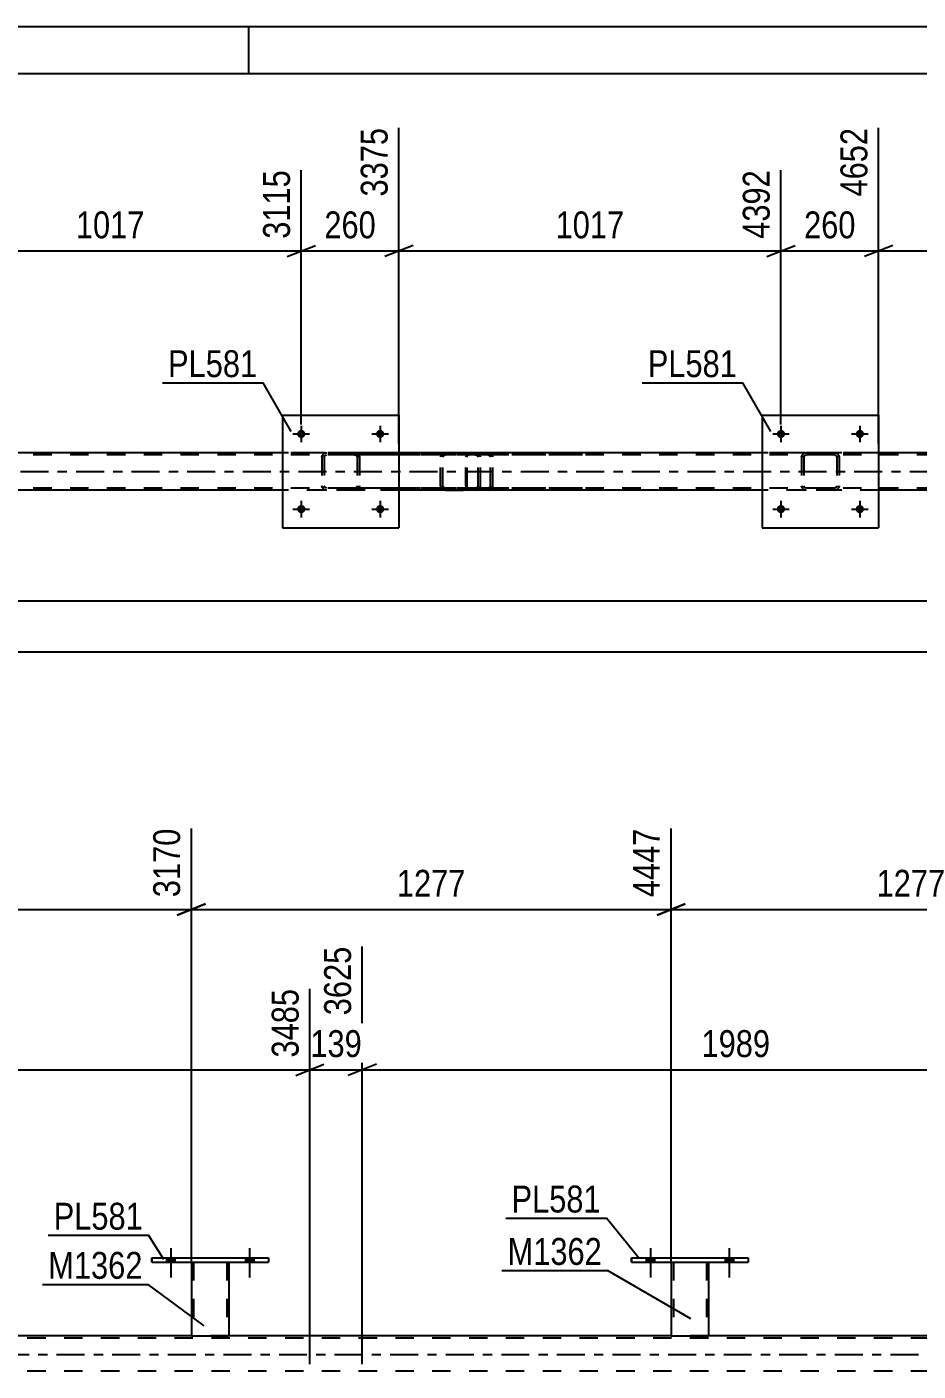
# Model space of a CAD drawing. Header units: millimetres. Extents: x 0 to 841, y 0 to 594.
# Drawn here: x 187.4 to 282.3, y 450.9 to 594 of the extents above; entities that cross this region are included whole.
import ezdxf

# ---------------------------------------------------------------- set-up
doc = ezdxf.new("R2010")
doc.units = ezdxf.units.MM
doc.linetypes.add('DXK_LINE_DOT2', pattern=[3.9198, 1.9599, -1.9599])
doc.linetypes.add('DXK_LINE_DOT3', pattern=[5.9187, 2.979, -0.9799, 0.9799, -0.9799])
doc.styles.add('Arial Narrow', font='ARIALN.TTF', dxfattribs={"height": 0.2})

# ---------------------------------------------------------------- blocks, each defined once
blk = doc.blocks.new('Unknown-247646094-1133')
at = {"color": 5, "linetype": 'Continuous'}
for p, q in [((841, 594), (0, 594)), ((211, 589), (211, 594)), ((836, 589), (5, 589))]:
    blk.add_line(p, q, dxfattribs=at)
blk = doc.blocks.new('Part-247646094-4155 - 4145')
at = {"color": 7, "linetype": 'DXK_LINE_DOT2'}
for p, q in [((754.47, 548.42), (91.99, 548.42)), ((754.47, 548.66), (112.43, 548.66)), ((226.99, 548.66), (214.59, 548.66)), ((278.07, 548.66), (265.67, 548.66)), ((754.47, 544.9), (91.99, 544.9)), ((226.99, 544.66), (214.59, 544.66)), ((278.07, 544.66), (265.67, 544.66))]:
    blk.add_line(p, q, dxfattribs=at)
at = {"color": 2, "linetype": 'Continuous'}
for p, q in [((214.59, 548.66), (175.91, 548.66)), ((265.67, 548.66), (226.99, 548.66)), ((316.75, 548.66), (278.07, 548.66)), ((214.59, 544.66), (175.91, 544.66)), ((265.67, 544.66), (226.99, 544.66)), ((316.75, 544.66), (278.07, 544.66))]:
    blk.add_line(p, q, dxfattribs=at)
at = {"color": 7, "linetype": 'DXK_LINE_DOT3'}
blk.add_line((91.99, 546.66), (754.47, 546.66), dxfattribs=at)
blk = doc.blocks.new('Part-247646094-4214 - 4145')
at = {"color": 7, "linetype": 'DXK_LINE_DOT2'}
for p, q in [((234.14, 548.36), (234.12, 548.18)), ((234.12, 545.14), (234.12, 548.18)), ((234.2, 548.52), (234.14, 548.36)), ((234.29, 548.62), (234.2, 548.52)), ((234.26, 548.18), (234.27, 548.27)), ((234.26, 545.14), (234.26, 548.18)), ((234.27, 548.27), (234.3, 548.35)), ((234.39, 548.66), (234.29, 548.62)), ((234.3, 548.35), (234.34, 548.4)), ((234.34, 548.4), (234.39, 548.42)), ((236.48, 548.66), (234.39, 548.66)), ((246.55, 548.66), (234.39, 548.66)), ((246.55, 548.42), (234.39, 548.42)), ((235.67, 548.42), (235.67, 548.66)), ((236.68, 548.62), (236.48, 548.66)), ((236.48, 548.42), (236.58, 548.4)), ((236.58, 548.4), (236.66, 548.35)), ((236.66, 548.35), (236.72, 548.27)), ((236.72, 548.27), (236.74, 548.18)), ((236.74, 545.14), (236.74, 548.18)), ((236.95, 548.35), (236.95, 548.36)), ((236.99, 548.18), (236.95, 548.35)), ((236.99, 545.14), (236.99, 548.18)), ((234.12, 545.14), (234.14, 544.96)), ((234.14, 544.96), (234.2, 544.8)), ((234.2, 544.8), (234.29, 544.7)), ((234.27, 545.05), (234.26, 545.14)), ((234.3, 544.97), (234.27, 545.05)), ((234.29, 544.7), (234.39, 544.66)), ((234.34, 544.92), (234.3, 544.97)), ((234.39, 544.9), (234.34, 544.92)), ((246.55, 544.9), (234.39, 544.9)), ((246.55, 544.66), (234.39, 544.66)), ((235.67, 544.66), (235.67, 544.9)), ((236.58, 544.92), (236.48, 544.9)), ((236.48, 544.66), (236.68, 544.7)), ((236.66, 544.97), (236.58, 544.92)), ((236.72, 545.05), (236.66, 544.97)), ((236.74, 545.14), (236.72, 545.05)), ((236.95, 544.96), (236.99, 545.14))]:
    blk.add_line(p, q, dxfattribs=at)
for centre, start, end in [((236.5, 548.17), 23.8495, 68.8059), ((236.5, 545.16), 291.1941, 336.1506)]:
    blk.add_arc(centre, 0.492, start, end, dxfattribs=at)
blk = doc.blocks.new('Part-247646094-7572 - 4145')
at = {"color": 2, "linetype": 'Continuous'}
for p, q in [((214.59, 552.66), (214.59, 540.66)), ((214.59, 552.66), (226.99, 552.66)), ((226.99, 552.66), (226.99, 540.66)), ((214.59, 540.66), (226.99, 540.66))]:
    blk.add_line(p, q, dxfattribs=at)
blk = doc.blocks.new('Part-247646094-4200 - 4145')
at = {"color": 7, "linetype": 'DXK_LINE_DOT2'}
for p, q in [((235.16, 548.66), (220.17, 548.66)), ((235.16, 548.42), (220.17, 548.42)), ((231.45, 548.35), (231.41, 548.18)), ((231.41, 545.14), (231.41, 548.18)), ((231.45, 548.36), (231.45, 548.35)), ((231.67, 548.18), (231.69, 548.27)), ((231.67, 545.14), (231.67, 548.18)), ((231.69, 548.27), (231.74, 548.35)), ((231.92, 548.66), (231.73, 548.62)), ((231.74, 548.35), (231.83, 548.4)), ((231.83, 548.4), (231.92, 548.42)), ((231.92, 548.66), (235.16, 548.66)), ((235.35, 548.62), (235.16, 548.66)), ((235.16, 548.42), (235.26, 548.4)), ((235.26, 548.4), (235.34, 548.35)), ((235.34, 548.35), (235.39, 548.27)), ((235.39, 548.27), (235.41, 548.18)), ((235.41, 545.14), (235.41, 548.18)), ((235.63, 548.35), (235.63, 548.36)), ((235.67, 548.18), (235.63, 548.35)), ((235.67, 545.14), (235.67, 548.18)), ((235.16, 544.9), (220.17, 544.9)), ((235.16, 544.66), (220.17, 544.66)), ((231.41, 545.14), (231.45, 544.96)), ((231.69, 545.05), (231.67, 545.14)), ((231.74, 544.97), (231.69, 545.05)), ((231.73, 544.7), (231.92, 544.66)), ((231.83, 544.92), (231.74, 544.97)), ((231.92, 544.9), (231.83, 544.92)), ((231.92, 544.66), (235.16, 544.66)), ((235.26, 544.92), (235.16, 544.9)), ((235.16, 544.66), (235.35, 544.7)), ((235.34, 544.97), (235.26, 544.92)), ((235.39, 545.05), (235.34, 544.97)), ((235.41, 545.14), (235.39, 545.05)), ((235.63, 544.96), (235.67, 545.14))]:
    blk.add_line(p, q, dxfattribs=at)
for centre, start, end in [((231.9, 548.16), 110.7584, 155.6801), ((235.18, 548.16), 24.32, 69.2417), ((231.9, 545.16), 204.32, 249.2417), ((235.18, 545.16), 290.7584, 335.6801)]:
    blk.add_arc(centre, 0.496, start, end, dxfattribs=at)
blk = doc.blocks.new('Bolt-247646094-7601 - 4145')
at = {"linetype": 'Continuous'}
for points in [[(217.03, 550.66, -1), (216.15, 550.66, -1)], [(225.43, 550.66, -1), (224.55, 550.66, -1)]]:
    blk.add_hatch(color=1, dxfattribs=at).paths.add_polyline_path(points)
at = {"color": 1, "linetype": 'Continuous'}
for p, q in [((216.59, 551.54), (216.59, 549.78)), ((224.99, 551.54), (224.99, 549.78)), ((215.71, 550.66), (217.47, 550.66)), ((224.11, 550.66), (225.87, 550.66))]:
    blk.add_line(p, q, dxfattribs=at)
blk = doc.blocks.new('Part-247646094-7569 - 4145')
at = {"color": 7, "linetype": 'DXK_LINE_DOT2'}
for p, q in [((269.87, 548.18), (269.91, 548.36)), ((269.91, 548.36), (269.87, 548.18)), ((269.87, 548.18), (269.87, 545.14)), ((270.11, 548.18), (270.13, 548.27)), ((270.11, 548.18), (270.11, 545.14)), ((270.13, 548.27), (270.18, 548.35)), ((270.17, 548.62), (270.35, 548.66)), ((270.35, 548.66), (270.17, 548.62)), ((270.18, 548.35), (270.26, 548.4)), ((270.26, 548.4), (270.35, 548.42)), ((273.39, 548.66), (270.35, 548.66)), ((273.39, 548.42), (270.35, 548.42)), ((273.39, 548.66), (273.57, 548.62)), ((273.57, 548.62), (273.39, 548.66)), ((273.39, 548.42), (273.48, 548.4)), ((273.48, 548.4), (273.56, 548.35)), ((273.56, 548.35), (273.61, 548.27)), ((273.61, 548.27), (273.63, 548.18)), ((273.63, 548.18), (273.63, 545.14)), ((273.83, 548.36), (273.87, 548.18)), ((273.87, 548.18), (273.83, 548.36)), ((273.87, 548.18), (273.87, 545.14)), ((269.91, 544.96), (269.87, 545.14)), ((269.87, 545.14), (269.91, 544.96)), ((270.13, 545.05), (270.11, 545.14)), ((270.18, 544.97), (270.13, 545.05)), ((270.35, 544.66), (270.17, 544.7)), ((270.17, 544.7), (270.35, 544.66)), ((270.26, 544.92), (270.18, 544.97)), ((270.35, 544.9), (270.26, 544.92)), ((273.39, 544.9), (270.35, 544.9)), ((273.39, 544.66), (270.35, 544.66)), ((273.48, 544.92), (273.39, 544.9)), ((273.57, 544.7), (273.39, 544.66)), ((273.39, 544.66), (273.57, 544.7)), ((273.56, 544.97), (273.48, 544.92)), ((273.61, 545.05), (273.56, 544.97)), ((273.63, 545.14), (273.61, 545.05)), ((273.87, 545.14), (273.83, 544.96)), ((273.83, 544.96), (273.87, 545.14))]:
    blk.add_line(p, q, dxfattribs=at)
at = {"color": 7, "linetype": 'DXK_LINE_DOT3'}
blk.add_line((271.87, 546.66), (271.87, 546.66), dxfattribs=at)
at = {"color": 7, "linetype": 'DXK_LINE_DOT2'}
for centre, start, end in [((270.35, 548.18), 112.5, 157.5), ((270.35, 548.18), 112.5, 157.5), ((273.39, 548.18), 22.5, 67.5), ((273.39, 548.18), 22.5, 67.5), ((270.35, 545.14), 202.5, 247.5), ((270.35, 545.14), 202.5, 247.5), ((273.39, 545.14), 292.5, 337.5), ((273.39, 545.14), 292.5, 337.5)]:
    blk.add_arc(centre, 0.48, start, end, dxfattribs=at)
blk = doc.blocks.new('Part-247646094-7570 - 4145')
at = {"color": 2, "linetype": 'Continuous'}
for p, q in [((265.67, 552.66), (265.67, 540.66)), ((265.67, 552.66), (278.07, 552.66)), ((278.07, 552.66), (278.07, 540.66)), ((265.67, 540.66), (278.07, 540.66))]:
    blk.add_line(p, q, dxfattribs=at)
blk = doc.blocks.new('Part-247646094-7571 - 4145')
at = {"color": 7, "linetype": 'DXK_LINE_DOT2'}
for p, q in [((218.79, 548.18), (218.83, 548.36)), ((218.83, 548.36), (218.79, 548.18)), ((218.79, 548.18), (218.79, 545.14)), ((219.03, 548.18), (219.05, 548.27)), ((219.03, 548.18), (219.03, 545.14)), ((219.05, 548.27), (219.1, 548.35)), ((219.09, 548.62), (219.27, 548.66)), ((219.27, 548.66), (219.09, 548.62)), ((219.1, 548.35), (219.18, 548.4)), ((219.18, 548.4), (219.27, 548.42)), ((222.31, 548.66), (219.27, 548.66)), ((222.31, 548.42), (219.27, 548.42)), ((222.31, 548.66), (222.49, 548.62)), ((222.49, 548.62), (222.31, 548.66)), ((222.31, 548.42), (222.4, 548.4)), ((222.4, 548.4), (222.48, 548.35)), ((222.48, 548.35), (222.53, 548.27)), ((222.53, 548.27), (222.55, 548.18)), ((222.55, 548.18), (222.55, 545.14)), ((222.75, 548.36), (222.79, 548.18)), ((222.79, 548.18), (222.75, 548.36)), ((222.79, 548.18), (222.79, 545.14)), ((218.83, 544.96), (218.79, 545.14)), ((218.79, 545.14), (218.83, 544.96)), ((219.05, 545.05), (219.03, 545.14)), ((219.1, 544.97), (219.05, 545.05)), ((219.27, 544.66), (219.09, 544.7)), ((219.09, 544.7), (219.27, 544.66)), ((219.18, 544.92), (219.1, 544.97)), ((219.27, 544.9), (219.18, 544.92)), ((222.31, 544.9), (219.27, 544.9)), ((222.31, 544.66), (219.27, 544.66)), ((222.4, 544.92), (222.31, 544.9)), ((222.49, 544.7), (222.31, 544.66)), ((222.31, 544.66), (222.49, 544.7)), ((222.48, 544.97), (222.4, 544.92)), ((222.53, 545.05), (222.48, 544.97)), ((222.55, 545.14), (222.53, 545.05)), ((222.79, 545.14), (222.75, 544.96)), ((222.75, 544.96), (222.79, 545.14))]:
    blk.add_line(p, q, dxfattribs=at)
at = {"color": 7, "linetype": 'DXK_LINE_DOT3'}
blk.add_line((220.79, 546.66), (220.79, 546.66), dxfattribs=at)
at = {"color": 7, "linetype": 'DXK_LINE_DOT2'}
for centre, start, end in [((219.27, 548.18), 112.5, 157.5), ((219.27, 548.18), 112.5, 157.5), ((222.31, 548.18), 22.5, 67.5), ((222.31, 548.18), 22.5, 67.5), ((219.27, 545.14), 202.5, 247.5), ((219.27, 545.14), 202.5, 247.5), ((222.31, 545.14), 292.5, 337.5), ((222.31, 545.14), 292.5, 337.5)]:
    blk.add_arc(centre, 0.48, start, end, dxfattribs=at)
blk = doc.blocks.new('Bolt-247646094-7598 - 4145')
at = {"linetype": 'Continuous'}
for points in [[(268.11, 542.66, -1), (267.23, 542.66, -1)], [(276.51, 542.66, -1), (275.63, 542.66, -1)]]:
    blk.add_hatch(color=1, dxfattribs=at).paths.add_polyline_path(points)
at = {"color": 1, "linetype": 'Continuous'}
for p, q in [((266.79, 542.66), (268.55, 542.66)), ((267.67, 543.54), (267.67, 541.78)), ((275.19, 542.66), (276.95, 542.66)), ((276.07, 543.54), (276.07, 541.78))]:
    blk.add_line(p, q, dxfattribs=at)
blk = doc.blocks.new('Bolt-247646094-7599 - 4145')
at = {"linetype": 'Continuous'}
for points in [[(268.11, 550.66, -1), (267.23, 550.66, -1)], [(276.51, 550.66, -1), (275.63, 550.66, -1)]]:
    blk.add_hatch(color=1, dxfattribs=at).paths.add_polyline_path(points)
at = {"color": 1, "linetype": 'Continuous'}
for p, q in [((267.67, 551.54), (267.67, 549.78)), ((276.07, 551.54), (276.07, 549.78)), ((266.79, 550.66), (268.55, 550.66)), ((275.19, 550.66), (276.95, 550.66))]:
    blk.add_line(p, q, dxfattribs=at)
blk = doc.blocks.new('Bolt-247646094-7600 - 4145')
at = {"linetype": 'Continuous'}
for points in [[(217.03, 542.66, -1), (216.15, 542.66, -1)], [(225.43, 542.66, -1), (224.55, 542.66, -1)]]:
    blk.add_hatch(color=1, dxfattribs=at).paths.add_polyline_path(points)
at = {"color": 1, "linetype": 'Continuous'}
for p, q in [((215.71, 542.66), (217.47, 542.66)), ((216.59, 543.54), (216.59, 541.78)), ((224.11, 542.66), (225.87, 542.66)), ((224.99, 543.54), (224.99, 541.78))]:
    blk.add_line(p, q, dxfattribs=at)
blk = doc.blocks.new('Bolt-247646094-7962 - 2836')
at = {"linetype": 'Continuous'}
for points in [[(253.33, 462.48), (254.21, 462.48), (254.21, 462.96), (253.33, 462.96)], [(261.73, 462.48), (262.61, 462.48), (262.61, 462.96), (261.73, 462.96)]]:
    blk.add_hatch(color=1, dxfattribs=at).paths.add_polyline_path(points)
at = {"color": 1, "linetype": 'Continuous'}
for p, q in [((253.77, 463.96), (253.77, 460.84)), ((262.17, 463.96), (262.17, 460.84)), ((253.33, 462.96), (253.33, 462.48)), ((254.21, 462.96), (254.21, 462.48)), ((261.73, 462.96), (261.73, 462.48)), ((262.61, 462.96), (262.61, 462.48))]:
    blk.add_line(p, q, dxfattribs=at)
blk = doc.blocks.new('Part-247646094-2993 - 2836')
at = {"color": 7, "linetype": 'DXK_LINE_DOT2'}
for p, q in [((789.11, 454.4), (78.09, 454.4)), ((208.89, 454.64), (204.89, 454.64)), ((259.97, 454.64), (255.97, 454.64)), ((789.11, 450.88), (78.09, 450.88))]:
    blk.add_line(p, q, dxfattribs=at)
at = {"color": 2, "linetype": 'Continuous'}
for p, q in [((204.89, 454.64), (157.81, 454.64)), ((255.97, 454.64), (208.89, 454.64)), ((307.05, 454.64), (259.97, 454.64))]:
    blk.add_line(p, q, dxfattribs=at)
at = {"color": 7, "linetype": 'DXK_LINE_DOT3'}
blk.add_line((78.09, 452.64), (789.11, 452.64), dxfattribs=at)
blk = doc.blocks.new('Bolt-247646094-7961 - 2836')
at = {"linetype": 'Continuous'}
for points in [[(253.33, 462.48), (254.21, 462.48), (254.21, 462.96), (253.33, 462.96)], [(261.73, 462.48), (262.61, 462.48), (262.61, 462.96), (261.73, 462.96)]]:
    blk.add_hatch(color=1, dxfattribs=at).paths.add_polyline_path(points)
at = {"color": 1, "linetype": 'Continuous'}
for p, q in [((253.77, 463.96), (253.77, 460.84)), ((262.17, 463.96), (262.17, 460.84)), ((253.33, 462.96), (253.33, 462.48)), ((254.21, 462.96), (254.21, 462.48)), ((261.73, 462.96), (261.73, 462.48)), ((262.61, 462.96), (262.61, 462.48))]:
    blk.add_line(p, q, dxfattribs=at)
blk = doc.blocks.new('Part-247646094-7932 - 2836')
at = {"color": 7, "linetype": 'DXK_LINE_DOT2'}
for p, q in [((255.97, 462.49), (259.97, 462.49)), ((255.97, 462.48), (255.97, 462.49)), ((255.97, 462.49), (255.97, 462.48)), ((256.21, 462.49), (256.21, 454.64)), ((259.73, 462.49), (259.73, 454.64)), ((259.97, 462.49), (259.97, 462.48)), ((259.97, 462.48), (259.97, 462.49)), ((259.71, 454.64), (259.73, 454.64))]:
    blk.add_line(p, q, dxfattribs=at)
at = {"color": 2, "linetype": 'Continuous'}
for p, q in [((255.97, 462.48), (255.97, 454.64)), ((259.97, 462.48), (259.97, 454.64)), ((255.97, 454.64), (259.93, 454.64)), ((259.97, 454.64), (259.93, 454.64))]:
    blk.add_line(p, q, dxfattribs=at)
blk = doc.blocks.new('Part-247646094-7933 - 2836')
at = {"color": 2, "linetype": 'Continuous'}
for p, q in [((251.77, 462.48), (251.77, 462.96)), ((251.77, 462.96), (251.77, 462.96)), ((251.77, 462.96), (264.17, 462.96)), ((251.77, 462.48), (251.77, 462.48)), ((251.77, 462.48), (264.17, 462.48)), ((264.17, 462.96), (264.17, 462.48))]:
    blk.add_line(p, q, dxfattribs=at)
at = {"color": 7, "linetype": 'DXK_LINE_DOT2'}
for p, q in [((251.77, 462.96), (251.77, 462.48)), ((251.77, 462.96), (251.77, 462.96)), ((251.77, 462.48), (251.77, 462.48)), ((264.17, 462.96), (264.17, 462.48))]:
    blk.add_line(p, q, dxfattribs=at)
blk = doc.blocks.new('Part-247646094-7934 - 2836')
at = {"color": 7, "linetype": 'DXK_LINE_DOT2'}
for p, q in [((204.89, 462.49), (208.89, 462.49)), ((204.89, 462.48), (204.89, 462.49)), ((204.89, 462.49), (204.89, 462.48)), ((205.13, 462.49), (205.13, 454.64)), ((208.65, 462.49), (208.65, 454.64)), ((208.89, 462.49), (208.89, 462.48)), ((208.89, 462.48), (208.89, 462.49)), ((208.63, 454.64), (208.65, 454.64))]:
    blk.add_line(p, q, dxfattribs=at)
at = {"color": 2, "linetype": 'Continuous'}
for p, q in [((204.89, 462.48), (204.89, 454.64)), ((208.89, 462.48), (208.89, 454.64)), ((204.89, 454.64), (208.85, 454.64)), ((208.89, 454.64), (208.85, 454.64))]:
    blk.add_line(p, q, dxfattribs=at)
blk = doc.blocks.new('Part-247646094-7935 - 2836')
at = {"color": 2, "linetype": 'Continuous'}
for p, q in [((200.69, 462.48), (200.69, 462.96)), ((200.69, 462.96), (200.69, 462.96)), ((200.69, 462.96), (213.09, 462.96)), ((200.69, 462.48), (200.69, 462.48)), ((200.69, 462.48), (213.09, 462.48)), ((213.09, 462.96), (213.09, 462.48))]:
    blk.add_line(p, q, dxfattribs=at)
at = {"color": 7, "linetype": 'DXK_LINE_DOT2'}
for p, q in [((200.69, 462.96), (200.69, 462.48)), ((200.69, 462.96), (200.69, 462.96)), ((200.69, 462.48), (200.69, 462.48)), ((213.09, 462.96), (213.09, 462.48))]:
    blk.add_line(p, q, dxfattribs=at)
blk = doc.blocks.new('Bolt-247646094-7963 - 2836')
at = {"linetype": 'Continuous'}
for points in [[(202.25, 462.48), (203.13, 462.48), (203.13, 462.96), (202.25, 462.96)], [(210.65, 462.48), (211.53, 462.48), (211.53, 462.96), (210.65, 462.96)]]:
    blk.add_hatch(color=1, dxfattribs=at).paths.add_polyline_path(points)
at = {"color": 1, "linetype": 'Continuous'}
for p, q in [((202.69, 463.96), (202.69, 460.84)), ((211.09, 463.96), (211.09, 460.84)), ((202.25, 462.96), (202.25, 462.48)), ((203.13, 462.96), (203.13, 462.48)), ((210.65, 462.96), (210.65, 462.48)), ((211.53, 462.96), (211.53, 462.48))]:
    blk.add_line(p, q, dxfattribs=at)
blk = doc.blocks.new('Bolt-247646094-7964 - 2836')
at = {"linetype": 'Continuous'}
for points in [[(202.25, 462.48), (203.13, 462.48), (203.13, 462.96), (202.25, 462.96)], [(210.65, 462.48), (211.53, 462.48), (211.53, 462.96), (210.65, 462.96)]]:
    blk.add_hatch(color=1, dxfattribs=at).paths.add_polyline_path(points)
at = {"color": 1, "linetype": 'Continuous'}
for p, q in [((202.69, 463.96), (202.69, 460.84)), ((211.09, 463.96), (211.09, 460.84)), ((202.25, 462.96), (202.25, 462.48)), ((203.13, 462.96), (203.13, 462.48)), ((210.65, 462.96), (210.65, 462.48)), ((211.53, 462.96), (211.53, 462.48))]:
    blk.add_line(p, q, dxfattribs=at)
blk = doc.blocks.new('StraightDimension-247646094-17407 - 4145')
at = {"color": 7, "linetype": 'Continuous'}
for p, q in [((226.99, 549.66), (226.99, 583.25)), ((216.59, 551.66), (216.59, 578.75)), ((215.09, 569.54), (218.09, 570.74)), ((216.59, 570.14), (226.99, 570.14)), ((228.49, 570.74), (225.49, 569.54))]:
    blk.add_line(p, q, dxfattribs=at)
at = {"color": 0}
blk.add_wipeout([(225.13, 570.89), (225.13, 575.09), (218.45, 575.09), (218.45, 570.89)], dxfattribs=at)
at = {"color": 3, "style": 'Arial Narrow'}
blk.add_text('260', height=2.863, dxfattribs=at).set_placement((219.05, 571.49))
at = {"color": 0, "linetype": 'Continuous'}
blk.add_wipeout([(226.39, 583.85), (222.19, 583.85), (222.19, 575.34), (226.39, 575.34)], dxfattribs=at)
at = {"color": 3, "linetype": 'Continuous', "style": 'Arial Narrow'}
blk.add_text('3375', height=2.863, rotation=90.0002, dxfattribs=at).set_placement((225.79, 575.94))
blk = doc.blocks.new('StraightDimension-247646094-4300 - 4145')
at = {"color": 7, "linetype": 'Continuous'}
blk.add_line((91.99, 532.88), (789.11, 532.88), dxfattribs=at)
blk = doc.blocks.new('StraightDimension-247646094-9382 - 4145')
at = {"color": 7, "linetype": 'Continuous'}
blk.add_line((91.35, 527.48), (789.75, 527.48), dxfattribs=at)
blk = doc.blocks.new('StraightDimension-247646094-17404 - 4145')
at = {"color": 7, "linetype": 'Continuous'}
for p, q in [((278.07, 549.66), (278.07, 583.25)), ((318.75, 551.66), (318.75, 578.75)), ((279.57, 570.74), (276.57, 569.54)), ((278.07, 570.14), (318.75, 570.14)), ((317.25, 569.54), (320.25, 570.74))]:
    blk.add_line(p, q, dxfattribs=at)
at = {"color": 0}
blk.add_wipeout([(302.67, 570.89), (302.67, 575.09), (294.15, 575.09), (294.15, 570.89)], dxfattribs=at)
at = {"color": 3, "style": 'Arial Narrow'}
blk.add_text('1017', height=2.863, dxfattribs=at).set_placement((294.75, 571.49))
at = {"color": 0, "linetype": 'Continuous'}
blk.add_wipeout([(318.15, 579.35), (313.95, 579.35), (313.95, 570.84), (318.15, 570.84)], dxfattribs=at)
at = {"color": 3, "linetype": 'Continuous', "style": 'Arial Narrow'}
blk.add_text('5669', height=2.863, rotation=90.0002, dxfattribs=at).set_placement((317.55, 571.44))
blk = doc.blocks.new('StraightDimension-247646094-17405 - 4145')
at = {"color": 7, "linetype": 'Continuous'}
for p, q in [((278.07, 549.66), (278.07, 583.25)), ((267.67, 551.66), (267.67, 578.75)), ((266.17, 569.54), (269.17, 570.74)), ((267.67, 570.14), (278.07, 570.14)), ((279.57, 570.74), (276.57, 569.54))]:
    blk.add_line(p, q, dxfattribs=at)
at = {"color": 0}
blk.add_wipeout([(276.21, 570.89), (276.21, 575.09), (269.53, 575.09), (269.53, 570.89)], dxfattribs=at)
at = {"color": 3, "style": 'Arial Narrow'}
blk.add_text('260', height=2.863, dxfattribs=at).set_placement((270.13, 571.49))
at = {"color": 0, "linetype": 'Continuous'}
blk.add_wipeout([(277.47, 583.85), (273.27, 583.85), (273.27, 575.34), (277.47, 575.34)], dxfattribs=at)
at = {"color": 3, "linetype": 'Continuous', "style": 'Arial Narrow'}
blk.add_text('4652', height=2.863, rotation=90.0002, dxfattribs=at).set_placement((276.87, 575.94))
blk = doc.blocks.new('StraightDimension-247646094-17406 - 4145')
at = {"color": 7, "linetype": 'Continuous'}
for p, q in [((226.99, 549.66), (226.99, 583.25)), ((267.67, 551.66), (267.67, 578.75)), ((228.49, 570.74), (225.49, 569.54)), ((226.99, 570.14), (267.67, 570.14)), ((266.17, 569.54), (269.17, 570.74))]:
    blk.add_line(p, q, dxfattribs=at)
at = {"color": 0}
blk.add_wipeout([(251.59, 570.89), (251.59, 575.09), (243.07, 575.09), (243.07, 570.89)], dxfattribs=at)
at = {"color": 3, "style": 'Arial Narrow'}
blk.add_text('1017', height=2.863, dxfattribs=at).set_placement((243.67, 571.49))
at = {"color": 0, "linetype": 'Continuous'}
blk.add_wipeout([(267.07, 579.35), (262.87, 579.35), (262.87, 570.84), (267.07, 570.84)], dxfattribs=at)
at = {"color": 3, "linetype": 'Continuous', "style": 'Arial Narrow'}
blk.add_text('4392', height=2.863, rotation=90.0002, dxfattribs=at).set_placement((266.47, 571.44))
blk = doc.blocks.new('StraightDimension-247646094-17408 - 4145')
at = {"color": 7, "linetype": 'Continuous'}
for p, q in [((175.91, 549.66), (175.91, 583.25)), ((216.59, 551.66), (216.59, 578.75)), ((177.41, 570.74), (174.41, 569.54)), ((175.91, 570.14), (216.59, 570.14)), ((215.09, 569.54), (218.09, 570.74))]:
    blk.add_line(p, q, dxfattribs=at)
at = {"color": 0}
blk.add_wipeout([(200.5, 570.89), (200.5, 575.09), (191.99, 575.09), (191.99, 570.89)], dxfattribs=at)
at = {"color": 3, "style": 'Arial Narrow'}
blk.add_text('1017', height=2.863, dxfattribs=at).set_placement((192.59, 571.49))
at = {"color": 0, "linetype": 'Continuous'}
blk.add_wipeout([(215.99, 579.35), (211.79, 579.35), (211.79, 570.84), (215.99, 570.84)], dxfattribs=at)
at = {"color": 3, "linetype": 'Continuous', "style": 'Arial Narrow'}
blk.add_text('3115', height=2.863, rotation=90.0002, dxfattribs=at).set_placement((215.39, 571.44))
blk = doc.blocks.new('StraightDimension-247646094-20007 - 2836')
at = {"color": 7, "linetype": 'Continuous'}
for p, q in [((153.81, 462.43), (153.81, 508.66)), ((204.89, 462.43), (204.89, 508.66)), ((155.31, 500.64), (152.31, 499.44)), ((153.81, 500.04), (204.89, 500.04)), ((203.39, 499.44), (206.39, 500.64))]:
    blk.add_line(p, q, dxfattribs=at)
at = {"color": 0}
blk.add_wipeout([(183.61, 500.79), (183.61, 504.99), (175.09, 504.99), (175.09, 500.79)], dxfattribs=at)
at = {"color": 3, "style": 'Arial Narrow'}
blk.add_text('1277', height=2.863, dxfattribs=at).set_placement((175.69, 501.39))
at = {"color": 0, "linetype": 'Continuous'}
blk.add_wipeout([(204.29, 509.26), (200.09, 509.26), (200.09, 500.74), (204.29, 500.74)], dxfattribs=at)
at = {"color": 3, "linetype": 'Continuous', "style": 'Arial Narrow'}
blk.add_text('3170', height=2.863, rotation=90.0002, dxfattribs=at).set_placement((203.69, 501.34))
blk = doc.blocks.new('StraightDimension-247646094-22498 - 2836')
at = {"color": 7, "linetype": 'Continuous'}
for p, q in [((223.09, 451.64), (223.09, 496.08)), ((302.65, 451.64), (302.65, 491.58)), ((224.59, 483.57), (221.59, 482.37)), ((223.09, 482.97), (302.65, 482.97)), ((301.15, 482.37), (304.15, 483.57))]:
    blk.add_line(p, q, dxfattribs=at)
at = {"color": 0}
blk.add_wipeout([(267.12, 483.72), (267.12, 487.92), (258.61, 487.92), (258.61, 483.72)], dxfattribs=at)
at = {"color": 3, "style": 'Arial Narrow'}
blk.add_text('1989', height=2.863, dxfattribs=at).set_placement((259.21, 484.32))
at = {"color": 0, "linetype": 'Continuous'}
blk.add_wipeout([(302.05, 492.18), (297.85, 492.18), (297.85, 483.67), (302.05, 483.67)], dxfattribs=at)
at = {"color": 3, "linetype": 'Continuous', "style": 'Arial Narrow'}
blk.add_text('5614', height=2.863, rotation=90.0002, dxfattribs=at).set_placement((301.45, 484.27))
blk = doc.blocks.new('StraightDimension-247646094-20005 - 2836')
at = {"color": 7, "linetype": 'Continuous'}
for p, q in [((255.97, 462.43), (255.97, 508.66)), ((307.05, 461.72), (307.05, 508.66)), ((257.47, 500.64), (254.47, 499.44)), ((255.97, 500.04), (307.05, 500.04)), ((305.55, 499.44), (308.55, 500.64))]:
    blk.add_line(p, q, dxfattribs=at)
at = {"color": 0}
blk.add_wipeout([(285.77, 500.79), (285.77, 504.99), (277.25, 504.99), (277.25, 500.79)], dxfattribs=at)
at = {"color": 3, "style": 'Arial Narrow'}
blk.add_text('1277', height=2.863, dxfattribs=at).set_placement((277.85, 501.39))
at = {"color": 0, "linetype": 'Continuous'}
blk.add_wipeout([(306.45, 509.26), (302.25, 509.26), (302.25, 500.74), (306.45, 500.74)], dxfattribs=at)
at = {"color": 3, "linetype": 'Continuous', "style": 'Arial Narrow'}
blk.add_text('5724', height=2.863, rotation=90.0002, dxfattribs=at).set_placement((305.85, 501.34))
blk = doc.blocks.new('StraightDimension-247646094-20006 - 2836')
at = {"color": 7, "linetype": 'Continuous'}
for p, q in [((204.89, 462.43), (204.89, 508.66)), ((255.97, 462.43), (255.97, 508.66)), ((206.39, 500.64), (203.39, 499.44)), ((204.89, 500.04), (255.97, 500.04)), ((254.47, 499.44), (257.47, 500.64))]:
    blk.add_line(p, q, dxfattribs=at)
at = {"color": 0}
blk.add_wipeout([(234.69, 500.79), (234.69, 504.99), (226.17, 504.99), (226.17, 500.79)], dxfattribs=at)
at = {"color": 3, "style": 'Arial Narrow'}
blk.add_text('1277', height=2.863, dxfattribs=at).set_placement((226.77, 501.39))
at = {"color": 0, "linetype": 'Continuous'}
blk.add_wipeout([(255.37, 509.26), (251.17, 509.26), (251.17, 500.74), (255.37, 500.74)], dxfattribs=at)
at = {"color": 3, "linetype": 'Continuous', "style": 'Arial Narrow'}
blk.add_text('4447', height=2.863, rotation=90.0002, dxfattribs=at).set_placement((254.77, 501.34))
blk = doc.blocks.new('StraightDimension-247646094-22499 - 2836')
at = {"color": 7, "linetype": 'Continuous'}
for p, q in [((223.09, 451.64), (223.09, 496.08)), ((217.51, 451.64), (217.51, 491.58)), ((216.01, 482.37), (219.01, 483.57)), ((217.51, 482.97), (223.09, 482.97)), ((224.59, 483.57), (221.59, 482.37))]:
    blk.add_line(p, q, dxfattribs=at)
at = {"color": 0}
blk.add_wipeout([(223.64, 483.72), (223.64, 487.92), (216.96, 487.92), (216.96, 483.72)], dxfattribs=at)
at = {"color": 3, "style": 'Arial Narrow'}
blk.add_text('139', height=2.863, dxfattribs=at).set_placement((217.56, 484.32))
at = {"color": 0, "linetype": 'Continuous'}
blk.add_wipeout([(222.49, 496.68), (218.29, 496.68), (218.29, 488.17), (222.49, 488.17)], dxfattribs=at)
at = {"color": 3, "linetype": 'Continuous', "style": 'Arial Narrow'}
blk.add_text('3625', height=2.863, rotation=90.0002, dxfattribs=at).set_placement((221.89, 488.77))
blk = doc.blocks.new('StraightDimension-247646094-22500 - 2836')
at = {"color": 7, "linetype": 'Continuous'}
for p, q in [((137.95, 451.64), (137.95, 496.08)), ((217.51, 451.64), (217.51, 491.58)), ((139.45, 483.57), (136.45, 482.37)), ((137.95, 482.97), (217.51, 482.97)), ((216.01, 482.37), (219.01, 483.57))]:
    blk.add_line(p, q, dxfattribs=at)
at = {"color": 0}
blk.add_wipeout([(181.99, 483.72), (181.99, 487.92), (173.48, 487.92), (173.48, 483.72)], dxfattribs=at)
at = {"color": 3, "style": 'Arial Narrow'}
blk.add_text('1989', height=2.863, dxfattribs=at).set_placement((174.08, 484.32))
at = {"color": 0, "linetype": 'Continuous'}
blk.add_wipeout([(216.91, 492.18), (212.71, 492.18), (212.71, 483.67), (216.91, 483.67)], dxfattribs=at)
at = {"color": 3, "linetype": 'Continuous', "style": 'Arial Narrow'}
blk.add_text('3485', height=2.863, rotation=90.0002, dxfattribs=at).set_placement((216.31, 484.27))
blk = doc.blocks.new('Mark-247646094-18123 - 4145')
at = {"color": 0}
blk.add_wipeout([(211.92, 556.71), (211.92, 559.71), (202.41, 559.71), (202.41, 556.71)], dxfattribs=at)
blk.add_wipeout([(211.92, 556.71), (211.92, 559.71), (202.41, 559.71), (202.41, 556.71)], dxfattribs=at)
at = {"color": 30, "linetype": 'Continuous'}
for p in [(201.81, 556.11), (215.52, 550.92)]:
    blk.add_line(p, (212.52, 556.11), dxfattribs=at)
at = {"color": 3, "style": 'Arial Narrow'}
blk.add_text('PL581', height=2.863, dxfattribs=at).set_placement((202.41, 556.71))
blk = doc.blocks.new('Mark-247646094-18120 - 4145')
at = {"color": 0}
blk.add_wipeout([(263, 556.71), (263, 559.71), (253.49, 559.71), (253.49, 556.71)], dxfattribs=at)
blk.add_wipeout([(263, 556.71), (263, 559.71), (253.49, 559.71), (253.49, 556.71)], dxfattribs=at)
at = {"color": 30, "linetype": 'Continuous'}
for p in [(252.89, 556.11), (266.6, 550.92)]:
    blk.add_line(p, (263.6, 556.11), dxfattribs=at)
at = {"color": 3, "style": 'Arial Narrow'}
blk.add_text('PL581', height=2.863, dxfattribs=at).set_placement((253.49, 556.71))
blk = doc.blocks.new('Mark-247646094-18279 - 2836')
at = {"color": 0}
blk.add_wipeout([(248.48, 467.77), (248.48, 470.77), (238.98, 470.77), (238.98, 467.77)], dxfattribs=at)
blk.add_wipeout([(248.48, 467.77), (248.48, 470.77), (238.98, 470.77), (238.98, 467.77)], dxfattribs=at)
at = {"color": 30, "linetype": 'Continuous'}
for p in [(238.38, 467.17), (252.58, 462.87)]:
    blk.add_line(p, (249.08, 467.17), dxfattribs=at)
at = {"color": 3, "style": 'Arial Narrow'}
blk.add_text('PL581', height=2.863, dxfattribs=at).set_placement((238.98, 467.77))
blk = doc.blocks.new('Mark-247646094-18285 - 2836')
at = {"color": 0}
blk.add_wipeout([(199.74, 465.94), (199.74, 468.94), (190.23, 468.94), (190.23, 465.94)], dxfattribs=at)
blk.add_wipeout([(199.74, 465.94), (199.74, 468.94), (190.23, 468.94), (190.23, 465.94)], dxfattribs=at)
at = {"color": 30, "linetype": 'Continuous'}
for p in [(189.63, 465.34), (201.95, 462.76)]:
    blk.add_line(p, (200.34, 465.34), dxfattribs=at)
at = {"color": 3, "style": 'Arial Narrow'}
blk.add_text('PL581', height=2.863, dxfattribs=at).set_placement((190.23, 465.94))
blk = doc.blocks.new('Mark-247646094-18276 - 2836')
at = {"color": 0}
blk.add_wipeout([(248.61, 462.19), (248.61, 465.19), (238.56, 465.19), (238.56, 462.19)], dxfattribs=at)
blk.add_wipeout([(248.61, 462.19), (248.61, 465.19), (238.56, 465.19), (238.56, 462.19)], dxfattribs=at)
at = {"color": 30, "linetype": 'Continuous'}
for p in [(237.96, 461.59), (258.09, 456.46)]:
    blk.add_line(p, (249.21, 461.59), dxfattribs=at)
at = {"color": 3, "style": 'Arial Narrow'}
blk.add_text('M1362', height=2.863, dxfattribs=at).set_placement((238.56, 462.19))
blk = doc.blocks.new('Mark-247646094-18282 - 2836')
at = {"color": 0}
blk.add_wipeout([(199.7, 460.71), (199.7, 463.71), (189.65, 463.71), (189.65, 460.71)], dxfattribs=at)
blk.add_wipeout([(199.7, 460.71), (199.7, 463.71), (189.65, 463.71), (189.65, 460.71)], dxfattribs=at)
at = {"color": 30, "linetype": 'Continuous'}
for p in [(189.05, 460.11), (206.26, 455.71)]:
    blk.add_line(p, (200.3, 460.11), dxfattribs=at)
at = {"color": 3, "style": 'Arial Narrow'}
blk.add_text('M1362', height=2.863, dxfattribs=at).set_placement((189.65, 460.71))

msp = doc.modelspace()

# ---------------------------------------------------------------- block references
for name in ['Unknown-247646094-1133', 'Part-247646094-7572 - 4145', 'Part-247646094-7570 - 4145', 'Bolt-247646094-7601 - 4145', 'Bolt-247646094-7599 - 4145', 'Part-247646094-4155 - 4145', 'Part-247646094-7571 - 4145', 'Part-247646094-4200 - 4145', 'Part-247646094-4214 - 4145', 'Part-247646094-7569 - 4145', 'Bolt-247646094-7600 - 4145', 'Bolt-247646094-7598 - 4145', 'Bolt-247646094-7963 - 2836', 'Bolt-247646094-7964 - 2836', 'Bolt-247646094-7962 - 2836', 'Bolt-247646094-7961 - 2836', 'Part-247646094-7935 - 2836', 'Part-247646094-7934 - 2836', 'Part-247646094-7933 - 2836', 'Part-247646094-7932 - 2836', 'Part-247646094-2993 - 2836']:
    msp.add_blockref(name, (0, 0))

# ---------------------------------------------------------------- next in the draw order: block references
for name in ['StraightDimension-247646094-17407 - 4145', 'StraightDimension-247646094-17404 - 4145', 'StraightDimension-247646094-4300 - 4145', 'StraightDimension-247646094-20007 - 2836', 'StraightDimension-247646094-22498 - 2836']:
    msp.add_blockref(name, (0, 0))

# ---------------------------------------------------------------- next in the draw order: block references
for name in ['StraightDimension-247646094-17408 - 4145', 'StraightDimension-247646094-17405 - 4145', 'StraightDimension-247646094-9382 - 4145', 'StraightDimension-247646094-20005 - 2836']:
    msp.add_blockref(name, (0, 0))

# ---------------------------------------------------------------- next in the draw order: block references
for name in ['StraightDimension-247646094-17406 - 4145', 'Mark-247646094-18123 - 4145', 'StraightDimension-247646094-20006 - 2836']:
    msp.add_blockref(name, (0, 0))

# ---------------------------------------------------------------- next in the draw order: block references
for name in ['Mark-247646094-18120 - 4145', 'StraightDimension-247646094-22499 - 2836', 'Mark-247646094-18279 - 2836']:
    msp.add_blockref(name, (0, 0))

# ---------------------------------------------------------------- next in the draw order: block references
for name in ['StraightDimension-247646094-22500 - 2836', 'Mark-247646094-18276 - 2836']:
    msp.add_blockref(name, (0, 0))

# ---------------------------------------------------------------- next in the draw order: block references
msp.add_blockref('Mark-247646094-18285 - 2836', (0, 0))

# ---------------------------------------------------------------- next in the draw order: block references
msp.add_blockref('Mark-247646094-18282 - 2836', (0, 0))

doc.saveas('drawing.dxf')
